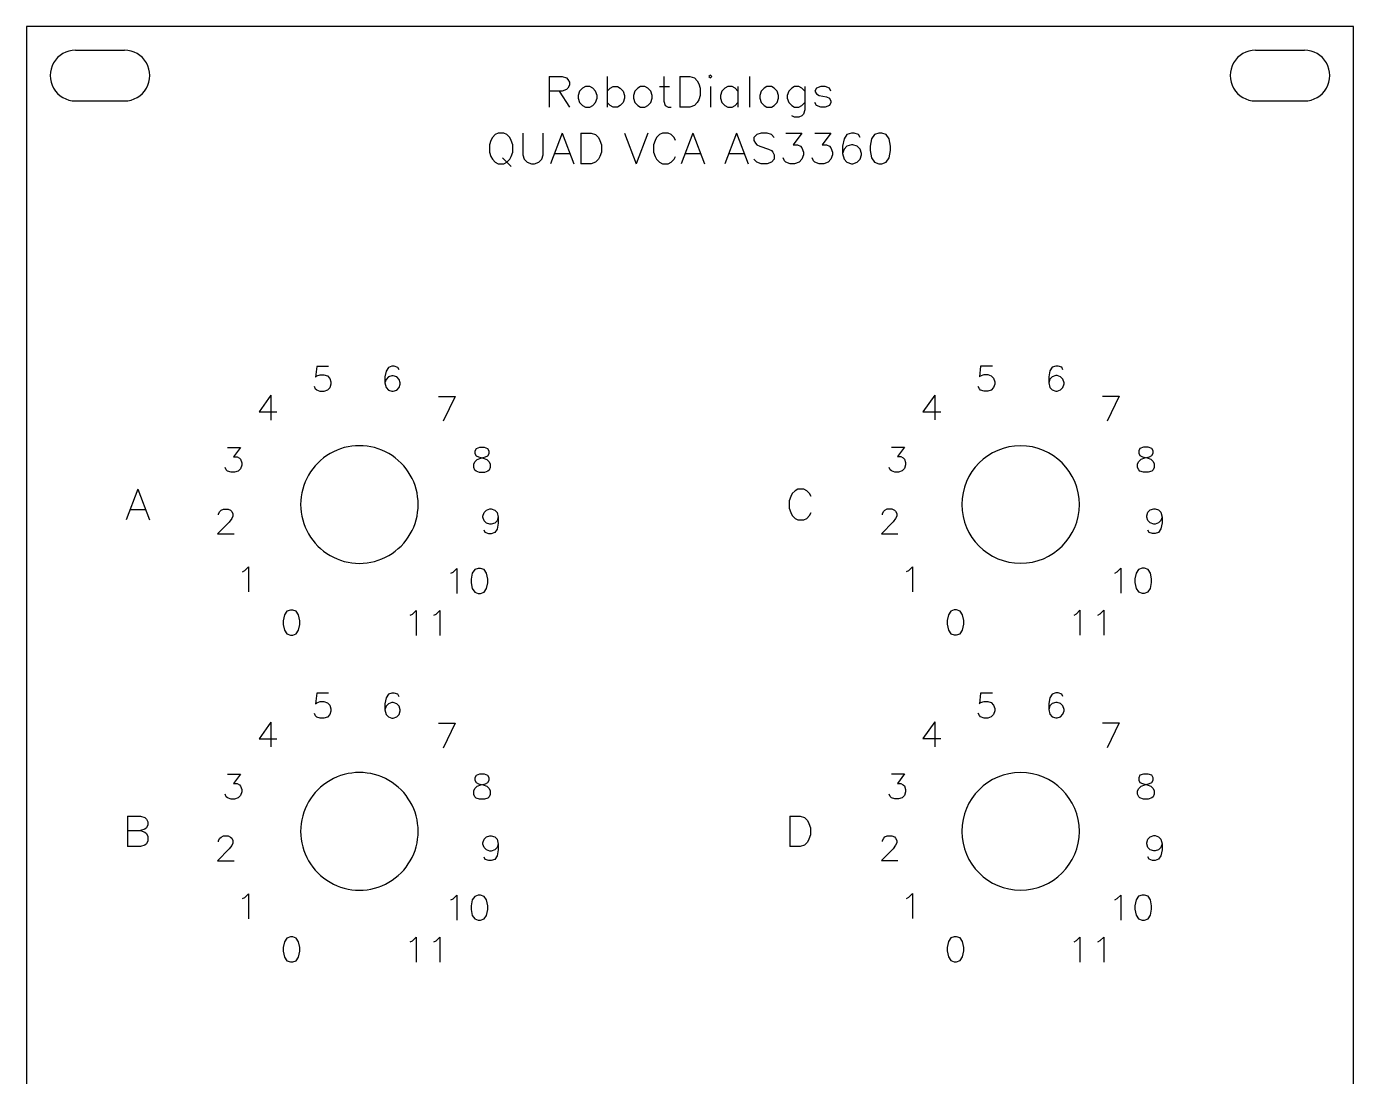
# Model space of a CAD drawing. Extents: x 0 to 81, y 0 to 128.
# Drawn here: x 0.1 to 81.2, y 64.2 to 128.5 of the extents above; entities that cross this region are included whole.
import ezdxf

# ---------------------------------------------------------------- set-up
doc = ezdxf.new("R2010")
doc.units = 0
doc.layers.add('panel', color=7, linetype='CONTINUOUS')
doc.layers.add('text', color=7, linetype='CONTINUOUS')

msp = doc.modelspace()

# ---------------------------------------------------------------- linework, layer by layer
at = {"layer": 'panel', "color": 7}
for p, q in [((0.050416, 128.450048), (0.050416, 0.049849)), ((81.230474, 128.450048), (0.050416, 128.450048)), ((81.230474, 0.049849), (81.230474, 128.450048)), ((3.046573, 127.001257), (6.042995, 127.001257)), ((75.237895, 127.001257), (78.234052, 127.001257)), ((3.046573, 123.903804), (6.042995, 123.903804)), ((75.237895, 123.903804), (78.234052, 123.903804)), ((24.010877, 99.222841), (24.010877, 99.222841)), ((64.461076, 99.222841), (64.461076, 99.222841)), ((24.010877, 79.238363), (24.010877, 79.238363)), ((64.461076, 79.238363), (64.461076, 79.238363))]:
    msp.add_line(p, q, dxfattribs=at)
for points in [[(3.046684, 127.001268), (2.493604, 127.001268), (1.982536, 126.706068), (1.705995, 126.226869)], [(7.383687, 126.226869), (7.107146, 126.706068), (6.596079, 127.001268), (6.042998, 127.001268)], [(75.237811, 127.001268), (74.68473, 127.001268), (74.173662, 126.706068), (73.897121, 126.226869)], [(79.57481, 126.226869), (79.29827, 126.706068), (78.787202, 127.001268), (78.234121, 127.001268)], [(1.705995, 126.226869), (1.429455, 125.747669), (1.429455, 125.157271), (1.705995, 124.678071)], [(7.383687, 124.678071), (7.660227, 125.157271), (7.660227, 125.747669), (7.383687, 126.226869)], [(73.897121, 126.226869), (73.620581, 125.747669), (73.620581, 125.157271), (73.897121, 124.678071)], [(79.57481, 124.678071), (79.851351, 125.157271), (79.851351, 125.747669), (79.57481, 126.226869)], [(1.705995, 124.678071), (1.982536, 124.198871), (2.493604, 123.903672), (3.046684, 123.903672)], [(6.042998, 123.903672), (6.596079, 123.903672), (7.107146, 124.198871), (7.383687, 124.678071)], [(73.897121, 124.678071), (74.173662, 124.198871), (74.68473, 123.903672), (75.237811, 123.903672)], [(78.234121, 123.903672), (78.787202, 123.903672), (79.29827, 124.198871), (79.57481, 124.678071)], [(18.617516, 102.338113), (17.505042, 101.695534), (16.81973, 100.507999), (16.81973, 99.222841)], [(22.21309, 102.338113), (21.100616, 102.980692), (19.729991, 102.980692), (18.617516, 102.338113)], [(24.010877, 99.222841), (24.010877, 100.507999), (23.325564, 101.695534), (22.21309, 102.338113)], [(60.865504, 102.817289), (58.8808, 102.817289), (57.271453, 101.208445), (57.269931, 99.222841)], [(64.461076, 99.222841), (64.459554, 101.208445), (62.850208, 102.817289), (60.865504, 102.817289)], [(16.81973, 99.222841), (16.81973, 97.937683), (17.505042, 96.750148), (18.617516, 96.107569)], [(22.21309, 96.107569), (23.325564, 96.750148), (24.010877, 97.937683), (24.010877, 99.222841)], [(57.269931, 99.222841), (57.271453, 97.237237), (58.8808, 95.628393), (60.865504, 95.628393)], [(60.865504, 95.628393), (62.850208, 95.628393), (64.459554, 97.237237), (64.461076, 99.222841)], [(18.617516, 96.107569), (19.729991, 95.46499), (21.100616, 95.46499), (22.21309, 96.107569)], [(22.21309, 82.353635), (21.100616, 82.996214), (19.729991, 82.996214), (18.617516, 82.353635)], [(60.865504, 82.83281), (58.8808, 82.83281), (57.271453, 81.223967), (57.269931, 79.238363)], [(64.461076, 79.238363), (64.459554, 81.223967), (62.850208, 82.83281), (60.865504, 82.83281)], [(18.617516, 82.353635), (17.505042, 81.711056), (16.81973, 80.523521), (16.81973, 79.238363)], [(24.010877, 79.238363), (24.010877, 80.523521), (23.325564, 81.711056), (22.21309, 82.353635)], [(16.81973, 79.238363), (16.81973, 77.953205), (17.505042, 76.76567), (18.617516, 76.12309)], [(22.21309, 76.12309), (23.325564, 76.76567), (24.010877, 77.953205), (24.010877, 79.238363)], [(57.269931, 79.238363), (57.271453, 77.252758), (58.8808, 75.643915), (60.865504, 75.643915)], [(60.865504, 75.643915), (62.850208, 75.643915), (64.459554, 77.252758), (64.461076, 79.238363)], [(18.617516, 76.12309), (19.729991, 75.480511), (21.100616, 75.480511), (22.21309, 76.12309)]]:
    msp.add_open_spline(points, degree=3, dxfattribs=at)
at = {"layer": 'text', "color": 7}
for p, q in [((32.018091, 125.397916), (32.018091, 123.5296)), ((32.018091, 125.397916), (32.819604, 125.397916)), ((32.819604, 125.397916), (33.084894, 125.307605)), ((33.084894, 125.307605), (33.175205, 125.217294)), ((33.175205, 125.217294), (33.265516, 125.042315)), ((33.265516, 125.042315), (33.265516, 124.861693)), ((35.574101, 125.397916), (35.574101, 123.5296)), ((39.039802, 125.397916), (39.039802, 123.885201)), ((40.016291, 125.397916), (40.016291, 123.5296)), ((40.016291, 125.397916), (40.640003, 125.397916)), ((40.640003, 125.397916), (40.908115, 125.307605)), ((40.908115, 125.307605), (41.083094, 125.129804)), ((41.083094, 125.129804), (41.173405, 124.952004)), ((41.884611, 125.485405), (41.797121, 125.397916)), ((41.797121, 125.397916), (41.884611, 125.307605)), ((41.974922, 125.397916), (41.884611, 125.485405)), ((41.884611, 125.307605), (41.974922, 125.397916)), ((44.283491, 125.397916), (44.283491, 123.5296)), ((32.819604, 124.506092), (32.018091, 124.506092)), ((32.641803, 124.506092), (33.265516, 123.5296)), ((33.084894, 124.596403), (32.819604, 124.506092)), ((33.175205, 124.686714), (33.084894, 124.596403)), ((33.265516, 124.861693), (33.175205, 124.686714)), ((33.886411, 124.506092), (33.798921, 124.240802)), ((33.798921, 124.240802), (33.798921, 124.063001)), ((34.067033, 124.686714), (33.886411, 124.506092)), ((34.242012, 124.774203), (34.067033, 124.686714)), ((34.510123, 124.774203), (34.242012, 124.774203)), ((34.687924, 124.686714), (34.510123, 124.774203)), ((34.865724, 124.506092), (34.687924, 124.686714)), ((34.953214, 124.240802), (34.865724, 124.506092)), ((34.953214, 124.063001), (34.953214, 124.240802)), ((35.574101, 124.506092), (35.754723, 124.686714)), ((35.754723, 124.686714), (35.929702, 124.774203)), ((35.929702, 124.774203), (36.197813, 124.774203)), ((36.197813, 124.774203), (36.375614, 124.686714)), ((36.375614, 124.686714), (36.553414, 124.506092)), ((36.553414, 124.506092), (36.640904, 124.240802)), ((36.640904, 124.240802), (36.640904, 124.063001)), ((37.261791, 124.506092), (37.174301, 124.240802)), ((37.174301, 124.240802), (37.174301, 124.063001)), ((37.442413, 124.686714), (37.261791, 124.506092)), ((37.617392, 124.774203), (37.442413, 124.686714)), ((37.885503, 124.774203), (37.617392, 124.774203)), ((38.063304, 124.686714), (37.885503, 124.774203)), ((38.241104, 124.506092), (38.063304, 124.686714)), ((38.328594, 124.240802), (38.241104, 124.506092)), ((38.328594, 124.063001), (38.328594, 124.240802)), ((38.774512, 124.774203), (39.395403, 124.774203)), ((41.173405, 124.952004), (41.263716, 124.686714)), ((41.263716, 124.240802), (41.173405, 123.975512)), ((41.263716, 124.686714), (41.263716, 124.240802)), ((41.884611, 124.774203), (41.884611, 123.5296)), ((42.595791, 124.506092), (42.508301, 124.240802)), ((42.508301, 124.240802), (42.508301, 124.063001)), ((42.776413, 124.686714), (42.595791, 124.506092)), ((42.951392, 124.774203), (42.776413, 124.686714)), ((43.219503, 124.774203), (42.951392, 124.774203)), ((43.397304, 124.686714), (43.219503, 124.774203)), ((43.575104, 124.506092), (43.397304, 124.686714)), ((43.575104, 124.774203), (43.575104, 123.5296)), ((44.994691, 124.506092), (44.907201, 124.240802)), ((44.907201, 124.240802), (44.907201, 124.063001)), ((45.175313, 124.686714), (44.994691, 124.506092)), ((45.350292, 124.774203), (45.175313, 124.686714)), ((45.618403, 124.774203), (45.350292, 124.774203)), ((45.796204, 124.686714), (45.618403, 124.774203)), ((45.974004, 124.506092), (45.796204, 124.686714)), ((46.061494, 124.240802), (45.974004, 124.506092)), ((46.061494, 124.063001), (46.061494, 124.240802)), ((46.682391, 124.506092), (46.594901, 124.240802)), ((46.594901, 124.240802), (46.594901, 124.063001)), ((46.863013, 124.686714), (46.682391, 124.506092)), ((47.037992, 124.774203), (46.863013, 124.686714)), ((47.306103, 124.774203), (47.037992, 124.774203)), ((47.483904, 124.686714), (47.306103, 124.774203)), ((47.661704, 124.506092), (47.483904, 124.686714)), ((47.661704, 124.774203), (47.661704, 123.3518)), ((48.370091, 124.686714), (48.282601, 124.506092)), ((48.282601, 124.506092), (48.370091, 124.331113)), ((48.638202, 124.774203), (48.370091, 124.686714)), ((48.370091, 124.331113), (48.550713, 124.240802)), ((48.550713, 124.240802), (48.993803, 124.150491)), ((48.906314, 124.774203), (48.638202, 124.774203)), ((49.171604, 124.686714), (48.906314, 124.774203)), ((49.261915, 124.506092), (49.171604, 124.686714)), ((33.798921, 124.063001), (33.886411, 123.796301)), ((33.886411, 123.796301), (34.067033, 123.6185)), ((34.067033, 123.6185), (34.242012, 123.5296)), ((34.242012, 123.5296), (34.510123, 123.5296)), ((34.510123, 123.5296), (34.687924, 123.6185)), ((34.687924, 123.6185), (34.865724, 123.796301)), ((34.865724, 123.796301), (34.953214, 124.063001)), ((35.754723, 123.6185), (35.574101, 123.796301)), ((35.929702, 123.5296), (35.754723, 123.6185)), ((36.197813, 123.5296), (35.929702, 123.5296)), ((36.375614, 123.6185), (36.197813, 123.5296)), ((36.553414, 123.796301), (36.375614, 123.6185)), ((36.640904, 124.063001), (36.553414, 123.796301)), ((37.174301, 124.063001), (37.261791, 123.796301)), ((37.261791, 123.796301), (37.442413, 123.6185)), ((37.442413, 123.6185), (37.617392, 123.5296)), ((37.617392, 123.5296), (37.885503, 123.5296)), ((37.885503, 123.5296), (38.063304, 123.6185)), ((38.063304, 123.6185), (38.241104, 123.796301)), ((38.241104, 123.796301), (38.328594, 124.063001)), ((39.039802, 123.885201), (39.130113, 123.6185)), ((39.130113, 123.6185), (39.305092, 123.5296)), ((39.305092, 123.5296), (39.485714, 123.5296)), ((40.640003, 123.5296), (40.016291, 123.5296)), ((40.908115, 123.6185), (40.640003, 123.5296)), ((41.083094, 123.796301), (40.908115, 123.6185)), ((41.173405, 123.975512), (41.083094, 123.796301)), ((42.508301, 124.063001), (42.595791, 123.796301)), ((42.595791, 123.796301), (42.776413, 123.6185)), ((42.776413, 123.6185), (42.951392, 123.5296)), ((42.951392, 123.5296), (43.219503, 123.5296)), ((43.219503, 123.5296), (43.397304, 123.6185)), ((43.397304, 123.6185), (43.575104, 123.796301)), ((44.907201, 124.063001), (44.994691, 123.796301)), ((44.994691, 123.796301), (45.175313, 123.6185)), ((45.175313, 123.6185), (45.350292, 123.5296)), ((45.350292, 123.5296), (45.618403, 123.5296)), ((45.618403, 123.5296), (45.796204, 123.6185)), ((45.796204, 123.6185), (45.974004, 123.796301)), ((45.974004, 123.796301), (46.061494, 124.063001)), ((46.594901, 124.063001), (46.682391, 123.796301)), ((46.682391, 123.796301), (46.863013, 123.6185)), ((46.863013, 123.6185), (47.037992, 123.5296)), ((47.037992, 123.5296), (47.306103, 123.5296)), ((47.306103, 123.5296), (47.483904, 123.6185)), ((47.483904, 123.6185), (47.661704, 123.796301)), ((48.370091, 123.6185), (48.282601, 123.796301)), ((48.638202, 123.5296), (48.370091, 123.6185)), ((48.906314, 123.5296), (48.638202, 123.5296)), ((49.171604, 123.6185), (48.906314, 123.5296)), ((48.993803, 124.150491), (49.171604, 124.063001)), ((49.171604, 124.063001), (49.261915, 123.885201)), ((49.261915, 123.796301), (49.171604, 123.6185)), ((49.261915, 123.885201), (49.261915, 123.796301)), ((47.037992, 122.908709), (46.863013, 122.996199)), ((47.306103, 122.908709), (47.037992, 122.908709)), ((47.483904, 122.996199), (47.306103, 122.908709)), ((47.574215, 123.083688), (47.483904, 122.996199)), ((47.661704, 123.3518), (47.574215, 123.083688)), ((28.725902, 121.842905), (28.548102, 121.665104)), ((28.903703, 121.933216), (28.725902, 121.842905)), ((29.259304, 121.933216), (28.903703, 121.933216)), ((29.437104, 121.842905), (29.259304, 121.933216)), ((29.614905, 121.665104), (29.437104, 121.842905)), ((30.413601, 121.933216), (30.413601, 120.598301)), ((31.661026, 120.598301), (31.661026, 121.933216)), ((32.815313, 121.933216), (32.104111, 120.0649)), ((32.815313, 121.933216), (33.526515, 120.0649)), ((33.969611, 121.933216), (33.969611, 120.0649)), ((33.969611, 121.933216), (34.593323, 121.933216)), ((34.593323, 121.933216), (34.861435, 121.842905)), ((34.861435, 121.842905), (35.036414, 121.665104)), ((36.639431, 121.933216), (37.350633, 120.0649)), ((38.061835, 121.933216), (37.350633, 120.0649)), ((38.773002, 121.842905), (38.595202, 121.665104)), ((38.950803, 121.933216), (38.773002, 121.842905)), ((39.306404, 121.933216), (38.950803, 121.933216)), ((39.484204, 121.842905), (39.306404, 121.933216)), ((39.662005, 121.665104), (39.484204, 121.842905)), ((40.819203, 121.933216), (40.108001, 120.0649)), ((40.819203, 121.933216), (41.530405, 120.0649)), ((43.486203, 121.933216), (42.775001, 120.0649)), ((43.486203, 121.933216), (44.197405, 120.0649)), ((44.730802, 121.842905), (44.553001, 121.665104)), ((44.996092, 121.933216), (44.730802, 121.842905)), ((45.351693, 121.933216), (44.996092, 121.933216)), ((45.619804, 121.842905), (45.351693, 121.933216)), ((45.797605, 121.665104), (45.619804, 121.842905)), ((46.508802, 121.933216), (47.485294, 121.933216)), ((47.485294, 121.933216), (46.954714, 121.222014)), ((48.286802, 121.933216), (49.263294, 121.933216)), ((49.263294, 121.933216), (48.732714, 121.222014)), ((50.242602, 121.842905), (50.064802, 121.577615)), ((50.510714, 121.933216), (50.242602, 121.842905)), ((50.685693, 121.933216), (50.510714, 121.933216)), ((50.953804, 121.842905), (50.685693, 121.933216)), ((51.041294, 121.665104), (50.953804, 121.842905)), ((51.933113, 121.842905), (51.752491, 121.577615)), ((52.198403, 121.933216), (51.933113, 121.842905)), ((52.376203, 121.933216), (52.198403, 121.933216)), ((52.644315, 121.842905), (52.376203, 121.933216)), ((52.819294, 121.577615), (52.644315, 121.842905)), ((28.457791, 121.487304), (28.370301, 121.222014)), ((28.370301, 121.222014), (28.370301, 120.776102)), ((28.548102, 121.665104), (28.457791, 121.487304)), ((29.705216, 121.487304), (29.614905, 121.665104)), ((29.792705, 121.222014), (29.705216, 121.487304)), ((29.792705, 120.776102), (29.792705, 121.222014)), ((35.036414, 121.665104), (35.126725, 121.487304)), ((35.126725, 121.487304), (35.217036, 121.222014)), ((35.217036, 121.222014), (35.217036, 120.776102)), ((38.504891, 121.487304), (38.417401, 121.222014)), ((38.417401, 121.222014), (38.417401, 120.776102)), ((38.595202, 121.665104), (38.504891, 121.487304)), ((39.752316, 121.487304), (39.662005, 121.665104)), ((44.553001, 121.665104), (44.553001, 121.487304)), ((44.553001, 121.487304), (44.640491, 121.309503)), ((44.640491, 121.309503), (44.730802, 121.222014)), ((44.730802, 121.222014), (44.908602, 121.131703)), ((44.908602, 121.131703), (45.442004, 120.953902)), ((46.954714, 121.222014), (47.220004, 121.222014)), ((47.220004, 121.222014), (47.397804, 121.131703)), ((47.397804, 121.131703), (47.485294, 121.041392)), ((47.485294, 121.041392), (47.575605, 120.776102)), ((48.732714, 121.222014), (48.998004, 121.222014)), ((48.998004, 121.222014), (49.175804, 121.131703)), ((49.175804, 121.131703), (49.263294, 121.041392)), ((49.263294, 121.041392), (49.353605, 120.776102)), ((50.064802, 121.577615), (49.974491, 121.131703)), ((49.974491, 121.131703), (49.974491, 120.685791)), ((50.242602, 121.131703), (50.064802, 120.953902)), ((50.510714, 121.222014), (50.242602, 121.131703)), ((50.598203, 121.222014), (50.510714, 121.222014)), ((50.866315, 121.131703), (50.598203, 121.222014)), ((51.041294, 120.953902), (50.866315, 121.131703)), ((51.752491, 121.577615), (51.665001, 121.131703)), ((51.665001, 121.131703), (51.665001, 120.866413)), ((52.909605, 121.131703), (52.819294, 121.577615)), ((52.909605, 120.866413), (52.909605, 121.131703)), ((28.370301, 120.776102), (28.457791, 120.510812)), ((28.457791, 120.510812), (28.548102, 120.331601)), ((28.548102, 120.331601), (28.725902, 120.1538)), ((28.725902, 120.1538), (28.903703, 120.0649)), ((29.168993, 120.420501), (29.705216, 119.8871)), ((29.259304, 120.0649), (29.437104, 120.1538)), ((29.437104, 120.1538), (29.614905, 120.331601)), ((29.614905, 120.331601), (29.705216, 120.510812)), ((29.705216, 120.510812), (29.792705, 120.776102)), ((30.413601, 120.598301), (30.503912, 120.331601)), ((30.503912, 120.331601), (30.681712, 120.1538)), ((30.681712, 120.1538), (30.949824, 120.0649)), ((31.124803, 120.0649), (31.392914, 120.1538)), ((31.392914, 120.1538), (31.570715, 120.331601)), ((31.570715, 120.331601), (31.661026, 120.598301)), ((32.369401, 120.685791), (33.261225, 120.685791)), ((34.861435, 120.1538), (34.593323, 120.0649)), ((35.036414, 120.331601), (34.861435, 120.1538)), ((35.126725, 120.510812), (35.036414, 120.331601)), ((35.217036, 120.776102), (35.126725, 120.510812)), ((38.417401, 120.776102), (38.504891, 120.510812)), ((38.504891, 120.510812), (38.595202, 120.331601)), ((38.595202, 120.331601), (38.773002, 120.1538)), ((38.773002, 120.1538), (38.950803, 120.0649)), ((39.306404, 120.0649), (39.484204, 120.1538)), ((39.484204, 120.1538), (39.662005, 120.331601)), ((39.662005, 120.331601), (39.752316, 120.510812)), ((40.373291, 120.685791), (41.265115, 120.685791)), ((43.040291, 120.685791), (43.932115, 120.685791)), ((44.730802, 120.1538), (44.553001, 120.331601)), ((44.996092, 120.0649), (44.730802, 120.1538)), ((45.619804, 120.1538), (45.351693, 120.0649)), ((45.442004, 120.953902), (45.619804, 120.866413)), ((45.619804, 120.866413), (45.707294, 120.776102)), ((45.797605, 120.331601), (45.619804, 120.1538)), ((45.707294, 120.776102), (45.797605, 120.598301)), ((45.797605, 120.598301), (45.797605, 120.331601)), ((46.418491, 120.2427), (46.331001, 120.420501)), ((46.508802, 120.1538), (46.418491, 120.2427)), ((46.774092, 120.0649), (46.508802, 120.1538)), ((47.310315, 120.1538), (47.042203, 120.0649)), ((47.485294, 120.331601), (47.310315, 120.1538)), ((47.575605, 120.598301), (47.485294, 120.331601)), ((47.575605, 120.776102), (47.575605, 120.598301)), ((48.196491, 120.2427), (48.109001, 120.420501)), ((48.286802, 120.1538), (48.196491, 120.2427)), ((48.552092, 120.0649), (48.286802, 120.1538)), ((49.088315, 120.1538), (48.820203, 120.0649)), ((49.263294, 120.331601), (49.088315, 120.1538)), ((49.353605, 120.598301), (49.263294, 120.331601)), ((49.353605, 120.776102), (49.353605, 120.598301)), ((50.064802, 120.953902), (49.974491, 120.685791)), ((49.974491, 120.685791), (50.064802, 120.331601)), ((50.064802, 120.331601), (50.242602, 120.1538)), ((50.242602, 120.1538), (50.510714, 120.0649)), ((50.598203, 120.0649), (50.866315, 120.1538)), ((50.866315, 120.1538), (51.041294, 120.331601)), ((51.131605, 120.685791), (51.041294, 120.953902)), ((51.041294, 120.331601), (51.131605, 120.598301)), ((51.131605, 120.598301), (51.131605, 120.685791)), ((51.665001, 120.866413), (51.752491, 120.420501)), ((51.752491, 120.420501), (51.933113, 120.1538)), ((51.933113, 120.1538), (52.198403, 120.0649)), ((52.376203, 120.0649), (52.644315, 120.1538)), ((52.644315, 120.1538), (52.819294, 120.420501)), ((52.819294, 120.420501), (52.909605, 120.866413)), ((28.903703, 120.0649), (29.259304, 120.0649)), ((30.949824, 120.0649), (31.124803, 120.0649)), ((34.593323, 120.0649), (33.969611, 120.0649)), ((38.950803, 120.0649), (39.306404, 120.0649)), ((45.351693, 120.0649), (44.996092, 120.0649)), ((47.042203, 120.0649), (46.774092, 120.0649)), ((48.820203, 120.0649), (48.552092, 120.0649)), ((50.510714, 120.0649), (50.598203, 120.0649)), ((52.198403, 120.0649), (52.376203, 120.0649)), ((17.804593, 107.664244), (17.730917, 107.010373)), ((18.529837, 107.664244), (17.804593, 107.664244)), ((22.042571, 107.385078), (21.968896, 107.021305)), ((22.18762, 107.6015), (22.042571, 107.385078)), ((22.406345, 107.675176), (22.18762, 107.6015)), ((22.549091, 107.675176), (22.406345, 107.675176)), ((22.767816, 107.6015), (22.549091, 107.675176)), ((22.839189, 107.456451), (22.767816, 107.6015)), ((58.421185, 107.674944), (58.347511, 107.021073)), ((59.146416, 107.674944), (58.421185, 107.674944)), ((58.421185, 107.094749), (58.637603, 107.166122)), ((58.637603, 107.166122), (58.856324, 107.166122)), ((58.856324, 107.166122), (59.075044, 107.094749)), ((62.659081, 107.395778), (62.585407, 107.032005)), ((62.804127, 107.6122), (62.659081, 107.395778)), ((63.022847, 107.685876), (62.804127, 107.6122)), ((63.165591, 107.685876), (63.022847, 107.685876)), ((63.384311, 107.6122), (63.165591, 107.685876)), ((63.455683, 107.467151), (63.384311, 107.6122)), ((17.730917, 106.285128), (17.659544, 106.430177)), ((17.730917, 107.010373), (17.804593, 107.084049)), ((17.804593, 107.084049), (18.021015, 107.155422)), ((18.021015, 107.155422), (18.239739, 107.155422)), ((18.239739, 107.155422), (18.458464, 107.084049)), ((18.458464, 107.084049), (18.601211, 106.936697)), ((18.601211, 106.357653), (18.458464, 106.212604)), ((18.601211, 106.936697), (18.674886, 106.720275)), ((18.674886, 106.575226), (18.601211, 106.357653)), ((18.674886, 106.720275), (18.674886, 106.575226)), ((21.968896, 107.021305), (21.968896, 106.657531)), ((22.042571, 106.876256), (21.968896, 106.657531)), ((21.968896, 106.657531), (22.042571, 106.368584)), ((22.18762, 107.021305), (22.042571, 106.876256)), ((22.042571, 106.368584), (22.18762, 106.223535)), ((22.406345, 107.09498), (22.18762, 107.021305)), ((22.477718, 107.09498), (22.406345, 107.09498)), ((22.696443, 107.021305), (22.477718, 107.09498)), ((22.839189, 106.876256), (22.696443, 107.021305)), ((22.696443, 106.223535), (22.839189, 106.368584)), ((22.912865, 106.657531), (22.839189, 106.876256)), ((22.839189, 106.368584), (22.912865, 106.586158)), ((22.912865, 106.586158), (22.912865, 106.657531)), ((58.347511, 106.295828), (58.276139, 106.440877)), ((58.347511, 107.021073), (58.421185, 107.094749)), ((59.075044, 107.094749), (59.217788, 106.947397)), ((59.217788, 106.368353), (59.075044, 106.223304)), ((59.217788, 106.947397), (59.291462, 106.730975)), ((59.291462, 106.585926), (59.217788, 106.368353)), ((59.291462, 106.730975), (59.291462, 106.585926)), ((62.585407, 107.032005), (62.585407, 106.668231)), ((62.659081, 106.886956), (62.585407, 106.668231)), ((62.585407, 106.668231), (62.659081, 106.379284)), ((62.804127, 107.032005), (62.659081, 106.886956)), ((62.659081, 106.379284), (62.804127, 106.234235)), ((63.022847, 107.10568), (62.804127, 107.032005)), ((63.094219, 107.10568), (63.022847, 107.10568)), ((63.31294, 107.032005), (63.094219, 107.10568)), ((63.455683, 106.886956), (63.31294, 107.032005)), ((63.31294, 106.234235), (63.455683, 106.379284)), ((63.529357, 106.668231), (63.455683, 106.886956)), ((63.455683, 106.379284), (63.529357, 106.596858)), ((63.529357, 106.596858), (63.529357, 106.668231)), ((15.003477, 105.90653), (14.278233, 104.888885)), ((15.003477, 105.90653), (15.003477, 104.382365)), ((17.804593, 106.212604), (17.730917, 106.285128)), ((18.021015, 106.140079), (17.804593, 106.212604)), ((18.239739, 106.140079), (18.021015, 106.140079)), ((18.458464, 106.212604), (18.239739, 106.140079)), ((22.18762, 106.223535), (22.406345, 106.151011)), ((22.406345, 106.151011), (22.477718, 106.151011)), ((22.477718, 106.151011), (22.696443, 106.223535)), ((25.255502, 105.837188), (26.270844, 105.837188)), ((26.270844, 105.837188), (25.5456, 104.313023)), ((55.620125, 105.91723), (54.894894, 104.899585)), ((55.620125, 105.91723), (55.620125, 104.393065)), ((58.421185, 106.223304), (58.347511, 106.295828)), ((58.637603, 106.150779), (58.421185, 106.223304)), ((58.856324, 106.150779), (58.637603, 106.150779)), ((59.075044, 106.223304), (58.856324, 106.150779)), ((62.804127, 106.234235), (63.022847, 106.161711)), ((63.022847, 106.161711), (63.094219, 106.161711)), ((63.094219, 106.161711), (63.31294, 106.234235)), ((65.871949, 105.847888), (66.887271, 105.847888)), ((66.887271, 105.847888), (66.162041, 104.323723)), ((14.278233, 104.888885), (15.367251, 104.888885)), ((54.894894, 104.899585), (55.983891, 104.899585)), ((12.346754, 102.719623), (13.143372, 102.719623)), ((13.143372, 102.719623), (12.710528, 102.139427)), ((27.554008, 102.637382), (27.480332, 102.492333)), ((27.480332, 102.492333), (27.480332, 102.347284)), ((27.480332, 102.347284), (27.554008, 102.202235)), ((27.77043, 102.711057), (27.554008, 102.637382)), ((28.060528, 102.711057), (27.77043, 102.711057)), ((28.279252, 102.637382), (28.060528, 102.711057)), ((28.350625, 102.492333), (28.279252, 102.637382)), ((28.279252, 102.202235), (28.350625, 102.347284)), ((28.350625, 102.347284), (28.350625, 102.492333)), ((52.963454, 102.730323), (53.760056, 102.730323)), ((53.760056, 102.730323), (53.32722, 102.150127)), ((68.170409, 102.648082), (68.096735, 102.503033)), ((68.096735, 102.503033), (68.096735, 102.357984)), ((68.096735, 102.357984), (68.170409, 102.212935)), ((68.386827, 102.721757), (68.170409, 102.648082)), ((68.676919, 102.721757), (68.386827, 102.721757)), ((68.89564, 102.648082), (68.676919, 102.721757)), ((68.967011, 102.503033), (68.89564, 102.648082)), ((68.89564, 102.212935), (68.967011, 102.357984)), ((68.967011, 102.357984), (68.967011, 102.503033)), ((12.273079, 101.340507), (12.201705, 101.485556)), ((12.710528, 102.139427), (12.92695, 102.139427)), ((12.92695, 102.139427), (13.071999, 102.065752)), ((13.071999, 102.065752), (13.143372, 101.992076)), ((13.143372, 101.992076), (13.217048, 101.775654)), ((13.217048, 101.630605), (13.143372, 101.413032)), ((13.217048, 101.775654), (13.217048, 101.630605)), ((27.408959, 101.693412), (27.480332, 101.840764)), ((27.408959, 101.47699), (27.408959, 101.693412)), ((27.480332, 101.331941), (27.408959, 101.47699)), ((27.480332, 101.840764), (27.627683, 101.98351)), ((27.554008, 102.202235), (27.699056, 102.130862)), ((27.627683, 101.98351), (27.844105, 102.057186)), ((27.699056, 102.130862), (27.989154, 102.057186)), ((27.844105, 102.057186), (28.134203, 102.130862)), ((27.989154, 102.057186), (28.207879, 101.98351)), ((28.134203, 102.130862), (28.279252, 102.202235)), ((28.207879, 101.98351), (28.350625, 101.840764)), ((28.350625, 101.840764), (28.424301, 101.693412)), ((28.424301, 101.47699), (28.350625, 101.331941)), ((28.424301, 101.693412), (28.424301, 101.47699)), ((52.88978, 101.351207), (52.818408, 101.496256)), ((53.32722, 102.150127), (53.543638, 102.150127)), ((53.543638, 102.150127), (53.688685, 102.076452)), ((53.688685, 102.076452), (53.760056, 102.002776)), ((53.760056, 102.002776), (53.833731, 101.786354)), ((53.833731, 101.641305), (53.760056, 101.423732)), ((53.833731, 101.786354), (53.833731, 101.641305)), ((68.025363, 101.704112), (68.096735, 101.851464)), ((68.025363, 101.48769), (68.025363, 101.704112)), ((68.096735, 101.342641), (68.025363, 101.48769)), ((68.096735, 101.851464), (68.244083, 101.99421)), ((68.170409, 102.212935), (68.315455, 102.141562)), ((68.244083, 101.99421), (68.460501, 102.067886)), ((68.315455, 102.141562), (68.605547, 102.067886)), ((68.460501, 102.067886), (68.750593, 102.141562)), ((68.605547, 102.067886), (68.824268, 101.99421)), ((68.750593, 102.141562), (68.89564, 102.212935)), ((68.824268, 101.99421), (68.967011, 101.851464)), ((68.967011, 101.851464), (69.040686, 101.704112)), ((69.040686, 101.48769), (68.967011, 101.342641)), ((69.040686, 101.704112), (69.040686, 101.48769)), ((12.346754, 101.267983), (12.273079, 101.340507)), ((12.563177, 101.195458), (12.346754, 101.267983)), ((12.781901, 101.195458), (12.563177, 101.195458)), ((13.000626, 101.267983), (12.781901, 101.195458)), ((13.143372, 101.413032), (13.000626, 101.267983)), ((27.554008, 101.259417), (27.480332, 101.331941)), ((27.77043, 101.186892), (27.554008, 101.259417)), ((28.060528, 101.186892), (27.77043, 101.186892)), ((28.279252, 101.259417), (28.060528, 101.186892)), ((28.350625, 101.331941), (28.279252, 101.259417)), ((52.963454, 101.278683), (52.88978, 101.351207)), ((53.179872, 101.206158), (52.963454, 101.278683)), ((53.398592, 101.206158), (53.179872, 101.206158)), ((53.617313, 101.278683), (53.398592, 101.206158)), ((53.760056, 101.423732), (53.617313, 101.278683)), ((68.170409, 101.270117), (68.096735, 101.342641)), ((68.386827, 101.197592), (68.170409, 101.270117)), ((68.676919, 101.197592), (68.386827, 101.197592)), ((68.89564, 101.270117), (68.676919, 101.197592)), ((68.967011, 101.342641), (68.89564, 101.270117)), ((6.853103, 100.157016), (6.141901, 98.2887)), ((6.853103, 100.157016), (7.564305, 98.2887)), ((46.892002, 99.888904), (46.801691, 99.711104)), ((47.069802, 100.066705), (46.892002, 99.888904)), ((47.247603, 100.157016), (47.069802, 100.066705)), ((47.603204, 100.157016), (47.247603, 100.157016)), ((47.781004, 100.066705), (47.603204, 100.157016)), ((47.958805, 99.888904), (47.781004, 100.066705)), ((48.049116, 99.711104), (47.958805, 99.888904)), ((46.801691, 99.711104), (46.714201, 99.445814)), ((46.714201, 99.445814), (46.714201, 98.999902)), ((6.407191, 98.909591), (7.299015, 98.909591)), ((11.80163, 98.656632), (11.875306, 98.799378)), ((11.80163, 98.582956), (11.80163, 98.656632)), ((11.875306, 98.799378), (11.948981, 98.873054)), ((11.948981, 98.873054), (12.091728, 98.94673)), ((12.091728, 98.94673), (12.381826, 98.94673)), ((12.381826, 98.94673), (12.529177, 98.873054)), ((12.60055, 98.366534), (12.455502, 98.147809)), ((12.529177, 98.873054), (12.60055, 98.799378)), ((12.60055, 98.799378), (12.671924, 98.656632)), ((12.671924, 98.509281), (12.60055, 98.366534)), ((12.671924, 98.656632), (12.671924, 98.509281)), ((27.967942, 98.519152), (28.039315, 98.737876)), ((27.967942, 98.447778), (27.967942, 98.519152)), ((28.039315, 98.229054), (27.967942, 98.447778)), ((28.039315, 98.737876), (28.186667, 98.882925)), ((28.186667, 98.086307), (28.039315, 98.229054)), ((28.186667, 98.882925), (28.403089, 98.956601)), ((28.403089, 98.956601), (28.476764, 98.956601)), ((28.476764, 98.956601), (28.693187, 98.882925)), ((28.693187, 98.882925), (28.838236, 98.737876)), ((28.838236, 98.229054), (28.693187, 98.086307)), ((28.838236, 98.737876), (28.909609, 98.447778)), ((28.909609, 98.447778), (28.838236, 98.229054)), ((28.909609, 98.447778), (28.909609, 98.086307)), ((46.714201, 98.999902), (46.801691, 98.734612)), ((46.801691, 98.734612), (46.892002, 98.555401)), ((46.892002, 98.555401), (47.069802, 98.3776)), ((47.069802, 98.3776), (47.247603, 98.2887)), ((47.247603, 98.2887), (47.603204, 98.2887)), ((47.603204, 98.2887), (47.781004, 98.3776)), ((47.781004, 98.3776), (47.958805, 98.555401)), ((47.958805, 98.555401), (48.049116, 98.734612)), ((52.418341, 98.667332), (52.492015, 98.810078)), ((52.418341, 98.593656), (52.418341, 98.667332)), ((52.492015, 98.810078), (52.565689, 98.883754)), ((52.565689, 98.883754), (52.708433, 98.95743)), ((52.708433, 98.95743), (52.998525, 98.95743)), ((52.998525, 98.95743), (53.145873, 98.883754)), ((53.217245, 98.377234), (53.072199, 98.158509)), ((53.145873, 98.883754), (53.217245, 98.810078)), ((53.217245, 98.810078), (53.288617, 98.667332)), ((53.288617, 98.519981), (53.217245, 98.377234)), ((53.288617, 98.667332), (53.288617, 98.519981)), ((68.584335, 98.529852), (68.655707, 98.748576)), ((68.584335, 98.458478), (68.584335, 98.529852)), ((68.655707, 98.239754), (68.584335, 98.458478)), ((68.655707, 98.748576), (68.803056, 98.893625)), ((68.803056, 98.097007), (68.655707, 98.239754)), ((68.803056, 98.893625), (69.019474, 98.967301)), ((69.019474, 98.967301), (69.093148, 98.967301)), ((69.093148, 98.967301), (69.309566, 98.893625)), ((69.309566, 98.893625), (69.454612, 98.748576)), ((69.454612, 98.239754), (69.309566, 98.097007)), ((69.454612, 98.748576), (69.525984, 98.458478)), ((69.525984, 98.458478), (69.454612, 98.239754)), ((69.525984, 98.458478), (69.525984, 98.097007)), ((12.455502, 98.147809), (11.730257, 97.422565)), ((11.730257, 97.422565), (12.745599, 97.422565)), ((28.112991, 97.50496), (28.039315, 97.650009)), ((28.329413, 97.432436), (28.112991, 97.50496)), ((28.403089, 98.012632), (28.186667, 98.086307)), ((28.476764, 97.432436), (28.329413, 97.432436)), ((28.476764, 98.012632), (28.403089, 98.012632)), ((28.693187, 98.086307), (28.476764, 98.012632)), ((28.693187, 97.50496), (28.476764, 97.432436)), ((28.838236, 97.722534), (28.693187, 97.50496)), ((28.909609, 98.086307), (28.838236, 97.722534)), ((53.072199, 98.158509), (52.346969, 97.433265)), ((52.346969, 97.433265), (53.362291, 97.433265)), ((68.729382, 97.51566), (68.655707, 97.660709)), ((68.9458, 97.443136), (68.729382, 97.51566)), ((69.019474, 98.023332), (68.803056, 98.097007)), ((69.093148, 97.443136), (68.9458, 97.443136)), ((69.093148, 98.023332), (69.019474, 98.023332)), ((69.309566, 98.097007), (69.093148, 98.023332)), ((69.309566, 97.51566), (69.093148, 97.443136)), ((69.454612, 97.733234), (69.309566, 97.51566)), ((69.525984, 98.097007), (69.454612, 97.733234)), ((13.269184, 95.113711), (13.411931, 95.185085)), ((13.411931, 95.185085), (13.630655, 95.403809)), ((13.630655, 95.403809), (13.630655, 93.879644)), ((26.016976, 95.024382), (26.159722, 95.095755)), ((26.159722, 95.095755), (26.378447, 95.31448)), ((26.378447, 95.31448), (26.378447, 93.790315)), ((27.32011, 95.024382), (27.248736, 94.660608)), ((27.467461, 95.240804), (27.32011, 95.024382)), ((27.683883, 95.31448), (27.467461, 95.240804)), ((27.828932, 95.31448), (27.683883, 95.31448)), ((28.047657, 95.240804), (27.828932, 95.31448)), ((28.190403, 95.024382), (28.047657, 95.240804)), ((28.264079, 94.660608), (28.190403, 95.024382)), ((53.885866, 95.124411), (54.02861, 95.195785)), ((54.02861, 95.195785), (54.24733, 95.414509)), ((54.24733, 95.414509), (54.24733, 93.890344)), ((66.633407, 95.035082), (66.776151, 95.106455)), ((66.776151, 95.106455), (66.994871, 95.32518)), ((66.994871, 95.32518), (66.994871, 93.801015)), ((67.936516, 95.035082), (67.865144, 94.671308)), ((68.083864, 95.251504), (67.936516, 95.035082)), ((68.300282, 95.32518), (68.083864, 95.251504)), ((68.445328, 95.32518), (68.300282, 95.32518)), ((68.664048, 95.251504), (68.445328, 95.32518)), ((68.806792, 95.035082), (68.664048, 95.251504)), ((68.880466, 94.671308), (68.806792, 95.035082)), ((27.248736, 94.660608), (27.248736, 94.444186)), ((27.248736, 94.444186), (27.32011, 94.080413)), ((28.190403, 94.080413), (28.264079, 94.444186)), ((28.264079, 94.444186), (28.264079, 94.660608)), ((67.865144, 94.671308), (67.865144, 94.454886)), ((67.865144, 94.454886), (67.936516, 94.091113)), ((68.806792, 94.091113), (68.880466, 94.454886)), ((68.880466, 94.454886), (68.880466, 94.671308)), ((27.32011, 94.080413), (27.467461, 93.862839)), ((27.467461, 93.862839), (27.683883, 93.790315)), ((27.683883, 93.790315), (27.828932, 93.790315)), ((27.828932, 93.790315), (28.047657, 93.862839)), ((28.047657, 93.862839), (28.190403, 94.080413)), ((67.936516, 94.091113), (68.083864, 93.873539)), ((68.083864, 93.873539), (68.300282, 93.801015)), ((68.300282, 93.801015), (68.445328, 93.801015)), ((68.445328, 93.801015), (68.664048, 93.873539)), ((68.664048, 93.873539), (68.806792, 94.091113)), ((15.975832, 92.691768), (15.828481, 92.475346)), ((16.192254, 92.765443), (15.975832, 92.691768)), ((16.337303, 92.765443), (16.192254, 92.765443)), ((16.556028, 92.691768), (16.337303, 92.765443)), ((16.698774, 92.475346), (16.556028, 92.691768)), ((23.664528, 92.52714), (23.883253, 92.745864)), ((23.883253, 92.745864), (23.883253, 91.221699)), ((25.115014, 92.52714), (25.333738, 92.745864)), ((25.333738, 92.745864), (25.333738, 91.221699)), ((56.592461, 92.702468), (56.445112, 92.486046)), ((56.808879, 92.776143), (56.592461, 92.702468)), ((56.953925, 92.776143), (56.808879, 92.776143)), ((57.172645, 92.702468), (56.953925, 92.776143)), ((57.315389, 92.486046), (57.172645, 92.702468)), ((64.281006, 92.53784), (64.499727, 92.756564)), ((64.499727, 92.756564), (64.499727, 91.232399)), ((65.731463, 92.53784), (65.950183, 92.756564)), ((65.950183, 92.756564), (65.950183, 91.232399)), ((15.828481, 92.475346), (15.757108, 92.111572)), ((15.757108, 92.111572), (15.757108, 91.89515)), ((15.757108, 91.89515), (15.828481, 91.531376)), ((16.77245, 92.111572), (16.698774, 92.475346)), ((16.698774, 91.531376), (16.77245, 91.89515)), ((16.77245, 91.89515), (16.77245, 92.111572)), ((23.521782, 92.455767), (23.664528, 92.52714)), ((24.972267, 92.455767), (25.115014, 92.52714)), ((56.445112, 92.486046), (56.37374, 92.122272)), ((56.37374, 92.122272), (56.37374, 91.90585)), ((56.37374, 91.90585), (56.445112, 91.542076)), ((57.389063, 92.122272), (57.315389, 92.486046)), ((57.315389, 91.542076), (57.389063, 91.90585)), ((57.389063, 91.90585), (57.389063, 92.122272)), ((64.138263, 92.466467), (64.281006, 92.53784)), ((65.588719, 92.466467), (65.731463, 92.53784)), ((15.828481, 91.531376), (15.975832, 91.313803)), ((15.975832, 91.313803), (16.192254, 91.241279)), ((16.192254, 91.241279), (16.337303, 91.241279)), ((16.337303, 91.241279), (16.556028, 91.313803)), ((16.556028, 91.313803), (16.698774, 91.531376)), ((56.445112, 91.542076), (56.592461, 91.324503)), ((56.592461, 91.324503), (56.808879, 91.251979)), ((56.808879, 91.251979), (56.953925, 91.251979)), ((56.953925, 91.251979), (57.172645, 91.324503)), ((57.172645, 91.324503), (57.315389, 91.542076)), ((17.804593, 87.679814), (17.730917, 87.025943)), ((18.529837, 87.679814), (17.804593, 87.679814)), ((22.406345, 87.690746), (22.18762, 87.61707)), ((22.549091, 87.690746), (22.406345, 87.690746)), ((22.767816, 87.61707), (22.549091, 87.690746)), ((58.421185, 87.690524), (58.347511, 87.036653)), ((59.146416, 87.690524), (58.421185, 87.690524)), ((63.022847, 87.701456), (62.804127, 87.62778)), ((63.165591, 87.701456), (63.022847, 87.701456)), ((63.384311, 87.62778), (63.165591, 87.701456)), ((17.730917, 87.025943), (17.804593, 87.099619)), ((17.804593, 87.099619), (18.021015, 87.170992)), ((18.021015, 87.170992), (18.239739, 87.170992)), ((18.239739, 87.170992), (18.458464, 87.099619)), ((18.458464, 87.099619), (18.601211, 86.952267)), ((18.601211, 86.952267), (18.674886, 86.735845)), ((22.042571, 87.400648), (21.968896, 87.036875)), ((21.968896, 87.036875), (21.968896, 86.673101)), ((22.042571, 86.891826), (21.968896, 86.673101)), ((22.18762, 87.61707), (22.042571, 87.400648)), ((22.18762, 87.036875), (22.042571, 86.891826)), ((22.406345, 87.11055), (22.18762, 87.036875)), ((22.477718, 87.11055), (22.406345, 87.11055)), ((22.696443, 87.036875), (22.477718, 87.11055)), ((22.839189, 86.891826), (22.696443, 87.036875)), ((22.839189, 87.472021), (22.767816, 87.61707)), ((22.912865, 86.673101), (22.839189, 86.891826)), ((58.347511, 87.036653), (58.421185, 87.110329)), ((58.421185, 87.110329), (58.637603, 87.181702)), ((58.637603, 87.181702), (58.856324, 87.181702)), ((58.856324, 87.181702), (59.075044, 87.110329)), ((59.075044, 87.110329), (59.217788, 86.962977)), ((59.217788, 86.962977), (59.291462, 86.746555)), ((62.659081, 87.411358), (62.585407, 87.047585)), ((62.585407, 87.047585), (62.585407, 86.683811)), ((62.659081, 86.902536), (62.585407, 86.683811)), ((62.804127, 87.62778), (62.659081, 87.411358)), ((62.804127, 87.047585), (62.659081, 86.902536)), ((63.022847, 87.12126), (62.804127, 87.047585)), ((63.094219, 87.12126), (63.022847, 87.12126)), ((63.31294, 87.047585), (63.094219, 87.12126)), ((63.455683, 86.902536), (63.31294, 87.047585)), ((63.455683, 87.482731), (63.384311, 87.62778)), ((63.529357, 86.683811), (63.455683, 86.902536)), ((17.730917, 86.300698), (17.659544, 86.445747)), ((17.804593, 86.228174), (17.730917, 86.300698)), ((18.021015, 86.155649), (17.804593, 86.228174)), ((18.239739, 86.155649), (18.021015, 86.155649)), ((18.458464, 86.228174), (18.239739, 86.155649)), ((18.601211, 86.373223), (18.458464, 86.228174)), ((18.674886, 86.590796), (18.601211, 86.373223)), ((18.674886, 86.735845), (18.674886, 86.590796)), ((21.968896, 86.673101), (22.042571, 86.384154)), ((22.042571, 86.384154), (22.18762, 86.239105)), ((22.18762, 86.239105), (22.406345, 86.166581)), ((22.406345, 86.166581), (22.477718, 86.166581)), ((22.477718, 86.166581), (22.696443, 86.239105)), ((22.696443, 86.239105), (22.839189, 86.384154)), ((22.839189, 86.384154), (22.912865, 86.601728)), ((22.912865, 86.601728), (22.912865, 86.673101)), ((58.347511, 86.311408), (58.276139, 86.456457)), ((58.421185, 86.238884), (58.347511, 86.311408)), ((58.637603, 86.166359), (58.421185, 86.238884)), ((58.856324, 86.166359), (58.637603, 86.166359)), ((59.075044, 86.238884), (58.856324, 86.166359)), ((59.217788, 86.383933), (59.075044, 86.238884)), ((59.291462, 86.601506), (59.217788, 86.383933)), ((59.291462, 86.746555), (59.291462, 86.601506)), ((62.585407, 86.683811), (62.659081, 86.394864)), ((62.659081, 86.394864), (62.804127, 86.249815)), ((62.804127, 86.249815), (63.022847, 86.177291)), ((63.022847, 86.177291), (63.094219, 86.177291)), ((63.094219, 86.177291), (63.31294, 86.249815)), ((63.31294, 86.249815), (63.455683, 86.394864)), ((63.455683, 86.394864), (63.529357, 86.612438)), ((63.529357, 86.612438), (63.529357, 86.683811)), ((15.003477, 85.9221), (14.278233, 84.904455)), ((15.003477, 85.9221), (15.003477, 84.397935)), ((25.255502, 85.852758), (26.270844, 85.852758)), ((26.270844, 85.852758), (25.5456, 84.328593)), ((55.620125, 85.93281), (54.894894, 84.915165)), ((55.620125, 85.93281), (55.620125, 84.408645)), ((65.871949, 85.863468), (66.887271, 85.863468)), ((66.887271, 85.863468), (66.162041, 84.339303)), ((14.278233, 84.904455), (15.367251, 84.904455)), ((54.894894, 84.915165), (55.983891, 84.915165)), ((12.346754, 82.735193), (13.143372, 82.735193)), ((13.143372, 82.735193), (12.710528, 82.154997)), ((12.710528, 82.154997), (12.92695, 82.154997)), ((12.92695, 82.154997), (13.071999, 82.081322)), ((13.071999, 82.081322), (13.143372, 82.007646)), ((13.143372, 82.007646), (13.217048, 81.791224)), ((27.554008, 82.652952), (27.480332, 82.507903)), ((27.480332, 82.507903), (27.480332, 82.362854)), ((27.480332, 82.362854), (27.554008, 82.217805)), ((27.480332, 81.856334), (27.627683, 81.99908)), ((27.77043, 82.726627), (27.554008, 82.652952)), ((27.554008, 82.217805), (27.699056, 82.146432)), ((27.627683, 81.99908), (27.844105, 82.072756)), ((27.699056, 82.146432), (27.989154, 82.072756)), ((28.060528, 82.726627), (27.77043, 82.726627)), ((27.844105, 82.072756), (28.134203, 82.146432)), ((27.989154, 82.072756), (28.207879, 81.99908)), ((28.279252, 82.652952), (28.060528, 82.726627)), ((28.134203, 82.146432), (28.279252, 82.217805)), ((28.207879, 81.99908), (28.350625, 81.856334)), ((28.350625, 82.507903), (28.279252, 82.652952)), ((28.279252, 82.217805), (28.350625, 82.362854)), ((28.350625, 82.362854), (28.350625, 82.507903)), ((52.963454, 82.745903), (53.760056, 82.745903)), ((53.760056, 82.745903), (53.32722, 82.165707)), ((53.32722, 82.165707), (53.543638, 82.165707)), ((53.543638, 82.165707), (53.688685, 82.092032)), ((53.688685, 82.092032), (53.760056, 82.018356)), ((53.760056, 82.018356), (53.833731, 81.801934)), ((68.170409, 82.663662), (68.096735, 82.518613)), ((68.096735, 82.518613), (68.096735, 82.373564)), ((68.096735, 82.373564), (68.170409, 82.228515)), ((68.096735, 81.867044), (68.244083, 82.00979)), ((68.386827, 82.737337), (68.170409, 82.663662)), ((68.170409, 82.228515), (68.315455, 82.157142)), ((68.244083, 82.00979), (68.460501, 82.083466)), ((68.315455, 82.157142), (68.605547, 82.083466)), ((68.676919, 82.737337), (68.386827, 82.737337)), ((68.460501, 82.083466), (68.750593, 82.157142)), ((68.605547, 82.083466), (68.824268, 82.00979)), ((68.89564, 82.663662), (68.676919, 82.737337)), ((68.750593, 82.157142), (68.89564, 82.228515)), ((68.824268, 82.00979), (68.967011, 81.867044)), ((68.967011, 82.518613), (68.89564, 82.663662)), ((68.89564, 82.228515), (68.967011, 82.373564)), ((68.967011, 82.373564), (68.967011, 82.518613)), ((12.273079, 81.356077), (12.201705, 81.501126)), ((12.346754, 81.283553), (12.273079, 81.356077)), ((12.563177, 81.211028), (12.346754, 81.283553)), ((12.781901, 81.211028), (12.563177, 81.211028)), ((13.000626, 81.283553), (12.781901, 81.211028)), ((13.143372, 81.428602), (13.000626, 81.283553)), ((13.217048, 81.646175), (13.143372, 81.428602)), ((13.217048, 81.791224), (13.217048, 81.646175)), ((27.408959, 81.708982), (27.480332, 81.856334)), ((27.408959, 81.49256), (27.408959, 81.708982)), ((27.480332, 81.347511), (27.408959, 81.49256)), ((27.554008, 81.274987), (27.480332, 81.347511)), ((27.77043, 81.202462), (27.554008, 81.274987)), ((28.060528, 81.202462), (27.77043, 81.202462)), ((28.279252, 81.274987), (28.060528, 81.202462)), ((28.350625, 81.347511), (28.279252, 81.274987)), ((28.350625, 81.856334), (28.424301, 81.708982)), ((28.424301, 81.49256), (28.350625, 81.347511)), ((28.424301, 81.708982), (28.424301, 81.49256)), ((52.88978, 81.366787), (52.818408, 81.511836)), ((52.963454, 81.294263), (52.88978, 81.366787)), ((53.179872, 81.221738), (52.963454, 81.294263)), ((53.398592, 81.221738), (53.179872, 81.221738)), ((53.617313, 81.294263), (53.398592, 81.221738)), ((53.760056, 81.439312), (53.617313, 81.294263)), ((53.833731, 81.656885), (53.760056, 81.439312)), ((53.833731, 81.801934), (53.833731, 81.656885)), ((68.025363, 81.719692), (68.096735, 81.867044)), ((68.025363, 81.50327), (68.025363, 81.719692)), ((68.096735, 81.358221), (68.025363, 81.50327)), ((68.170409, 81.285697), (68.096735, 81.358221)), ((68.386827, 81.213172), (68.170409, 81.285697)), ((68.676919, 81.213172), (68.386827, 81.213172)), ((68.89564, 81.285697), (68.676919, 81.213172)), ((68.967011, 81.358221), (68.89564, 81.285697)), ((68.967011, 81.867044), (69.040686, 81.719692)), ((69.040686, 81.50327), (68.967011, 81.358221)), ((69.040686, 81.719692), (69.040686, 81.50327)), ((6.229391, 80.172516), (6.229391, 78.3042)), ((6.229391, 80.172516), (7.030904, 80.172516)), ((7.030904, 80.172516), (7.296194, 80.082205)), ((7.296194, 80.082205), (7.386505, 79.991894)), ((7.386505, 79.991894), (7.476816, 79.816915)), ((7.476816, 79.636293), (7.386505, 79.461314)), ((7.476816, 79.816915), (7.476816, 79.636293)), ((46.757891, 80.172516), (46.757891, 78.3042)), ((46.757891, 80.172516), (47.381603, 80.172516)), ((47.381603, 80.172516), (47.649715, 80.082205)), ((47.649715, 80.082205), (47.824694, 79.904404)), ((47.824694, 79.904404), (47.915005, 79.726604)), ((47.915005, 79.726604), (48.005316, 79.461314)), ((6.229391, 79.280692), (7.030904, 79.280692)), ((7.296194, 79.371003), (7.030904, 79.280692)), ((7.030904, 79.280692), (7.296194, 79.193202)), ((7.386505, 79.461314), (7.296194, 79.371003)), ((7.296194, 79.193202), (7.386505, 79.105713)), ((7.386505, 79.105713), (7.476816, 78.925091)), ((7.476816, 78.925091), (7.476816, 78.659801)), ((11.80163, 78.672202), (11.875306, 78.814948)), ((11.875306, 78.814948), (11.948981, 78.888624)), ((11.948981, 78.888624), (12.091728, 78.9623)), ((12.091728, 78.9623), (12.381826, 78.9623)), ((12.381826, 78.9623), (12.529177, 78.888624)), ((12.529177, 78.888624), (12.60055, 78.814948)), ((12.60055, 78.814948), (12.671924, 78.672202)), ((27.967942, 78.534722), (28.039315, 78.753446)), ((28.039315, 78.753446), (28.186667, 78.898495)), ((28.186667, 78.898495), (28.403089, 78.972171)), ((28.403089, 78.972171), (28.476764, 78.972171)), ((28.476764, 78.972171), (28.693187, 78.898495)), ((28.693187, 78.898495), (28.838236, 78.753446)), ((28.838236, 78.753446), (28.909609, 78.463348)), ((47.915005, 78.750112), (47.824694, 78.570901)), ((48.005316, 79.015402), (47.915005, 78.750112)), ((48.005316, 79.461314), (48.005316, 79.015402)), ((52.418341, 78.682912), (52.492015, 78.825658)), ((52.492015, 78.825658), (52.565689, 78.899334)), ((52.565689, 78.899334), (52.708433, 78.97301)), ((52.708433, 78.97301), (52.998525, 78.97301)), ((52.998525, 78.97301), (53.145873, 78.899334)), ((53.145873, 78.899334), (53.217245, 78.825658)), ((53.217245, 78.825658), (53.288617, 78.682912)), ((68.584335, 78.545432), (68.655707, 78.764156)), ((68.655707, 78.764156), (68.803056, 78.909205)), ((68.803056, 78.909205), (69.019474, 78.982881)), ((69.019474, 78.982881), (69.093148, 78.982881)), ((69.093148, 78.982881), (69.309566, 78.909205)), ((69.309566, 78.909205), (69.454612, 78.764156)), ((69.454612, 78.764156), (69.525984, 78.474058)), ((7.030904, 78.3042), (6.229391, 78.3042)), ((7.296194, 78.3931), (7.030904, 78.3042)), ((7.386505, 78.482), (7.296194, 78.3931)), ((7.476816, 78.659801), (7.386505, 78.482)), ((12.455502, 78.163379), (11.730257, 77.438135)), ((11.80163, 78.598526), (11.80163, 78.672202)), ((12.60055, 78.382104), (12.455502, 78.163379)), ((12.671924, 78.524851), (12.60055, 78.382104)), ((12.671924, 78.672202), (12.671924, 78.524851)), ((27.967942, 78.463348), (27.967942, 78.534722)), ((28.039315, 78.244624), (27.967942, 78.463348)), ((28.186667, 78.101877), (28.039315, 78.244624)), ((28.403089, 78.028202), (28.186667, 78.101877)), ((28.476764, 78.028202), (28.403089, 78.028202)), ((28.693187, 78.101877), (28.476764, 78.028202)), ((28.838236, 78.244624), (28.693187, 78.101877)), ((28.909609, 78.463348), (28.838236, 78.244624)), ((28.909609, 78.101877), (28.838236, 77.738104)), ((28.909609, 78.463348), (28.909609, 78.101877)), ((47.381603, 78.3042), (46.757891, 78.3042)), ((47.649715, 78.3931), (47.381603, 78.3042)), ((47.824694, 78.570901), (47.649715, 78.3931)), ((53.072199, 78.174089), (52.346969, 77.448845)), ((52.418341, 78.609236), (52.418341, 78.682912)), ((53.217245, 78.392814), (53.072199, 78.174089)), ((53.288617, 78.535561), (53.217245, 78.392814)), ((53.288617, 78.682912), (53.288617, 78.535561)), ((68.584335, 78.474058), (68.584335, 78.545432)), ((68.655707, 78.255334), (68.584335, 78.474058)), ((68.803056, 78.112587), (68.655707, 78.255334)), ((69.019474, 78.038912), (68.803056, 78.112587)), ((69.093148, 78.038912), (69.019474, 78.038912)), ((69.309566, 78.112587), (69.093148, 78.038912)), ((69.454612, 78.255334), (69.309566, 78.112587)), ((69.525984, 78.474058), (69.454612, 78.255334)), ((69.525984, 78.112587), (69.454612, 77.748814)), ((69.525984, 78.474058), (69.525984, 78.112587)), ((11.730257, 77.438135), (12.745599, 77.438135)), ((28.112991, 77.52053), (28.039315, 77.665579)), ((28.329413, 77.448006), (28.112991, 77.52053)), ((28.476764, 77.448006), (28.329413, 77.448006)), ((28.693187, 77.52053), (28.476764, 77.448006)), ((28.838236, 77.738104), (28.693187, 77.52053)), ((52.346969, 77.448845), (53.362291, 77.448845)), ((68.729382, 77.53124), (68.655707, 77.676289)), ((68.9458, 77.458716), (68.729382, 77.53124)), ((69.093148, 77.458716), (68.9458, 77.458716)), ((69.309566, 77.53124), (69.093148, 77.458716)), ((69.454612, 77.748814), (69.309566, 77.53124)), ((13.269184, 75.129281), (13.411931, 75.200655)), ((13.411931, 75.200655), (13.630655, 75.419379)), ((13.630655, 75.419379), (13.630655, 73.895214)), ((26.016976, 75.039952), (26.159722, 75.111325)), ((26.159722, 75.111325), (26.378447, 75.33005)), ((26.378447, 75.33005), (26.378447, 73.805885)), ((27.32011, 75.039952), (27.248736, 74.676178)), ((27.467461, 75.256374), (27.32011, 75.039952)), ((27.683883, 75.33005), (27.467461, 75.256374)), ((27.828932, 75.33005), (27.683883, 75.33005)), ((28.047657, 75.256374), (27.828932, 75.33005)), ((28.190403, 75.039952), (28.047657, 75.256374)), ((28.264079, 74.676178), (28.190403, 75.039952)), ((53.885866, 75.139991), (54.02861, 75.211365)), ((54.02861, 75.211365), (54.24733, 75.430089)), ((54.24733, 75.430089), (54.24733, 73.905924)), ((66.633407, 75.050662), (66.776151, 75.122035)), ((66.776151, 75.122035), (66.994871, 75.34076)), ((66.994871, 75.34076), (66.994871, 73.816595)), ((67.936516, 75.050662), (67.865144, 74.686888)), ((67.865144, 74.686888), (67.865144, 74.470466)), ((68.083864, 75.267084), (67.936516, 75.050662)), ((68.300282, 75.34076), (68.083864, 75.267084)), ((68.445328, 75.34076), (68.300282, 75.34076)), ((68.664048, 75.267084), (68.445328, 75.34076)), ((68.806792, 75.050662), (68.664048, 75.267084)), ((68.880466, 74.686888), (68.806792, 75.050662)), ((68.880466, 74.470466), (68.880466, 74.686888)), ((27.248736, 74.676178), (27.248736, 74.459756)), ((27.248736, 74.459756), (27.32011, 74.095983)), ((27.32011, 74.095983), (27.467461, 73.878409)), ((27.467461, 73.878409), (27.683883, 73.805885)), ((27.828932, 73.805885), (28.047657, 73.878409)), ((28.047657, 73.878409), (28.190403, 74.095983)), ((28.190403, 74.095983), (28.264079, 74.459756)), ((28.264079, 74.459756), (28.264079, 74.676178)), ((67.865144, 74.470466), (67.936516, 74.106693)), ((67.936516, 74.106693), (68.083864, 73.889119)), ((68.083864, 73.889119), (68.300282, 73.816595)), ((68.445328, 73.816595), (68.664048, 73.889119)), ((68.664048, 73.889119), (68.806792, 74.106693)), ((68.806792, 74.106693), (68.880466, 74.470466)), ((27.683883, 73.805885), (27.828932, 73.805885)), ((68.300282, 73.816595), (68.445328, 73.816595)), ((15.828481, 72.490916), (15.757108, 72.127142)), ((15.975832, 72.707338), (15.828481, 72.490916)), ((16.192254, 72.781013), (15.975832, 72.707338)), ((16.337303, 72.781013), (16.192254, 72.781013)), ((16.556028, 72.707338), (16.337303, 72.781013)), ((16.698774, 72.490916), (16.556028, 72.707338)), ((16.77245, 72.127142), (16.698774, 72.490916)), ((23.521782, 72.471337), (23.664528, 72.54271)), ((23.664528, 72.54271), (23.883253, 72.761434)), ((23.883253, 72.761434), (23.883253, 71.237269)), ((24.972267, 72.471337), (25.115014, 72.54271)), ((25.115014, 72.54271), (25.333738, 72.761434)), ((25.333738, 72.761434), (25.333738, 71.237269)), ((56.445112, 72.501626), (56.37374, 72.137852)), ((56.592461, 72.718048), (56.445112, 72.501626)), ((56.808879, 72.791723), (56.592461, 72.718048)), ((56.953925, 72.791723), (56.808879, 72.791723)), ((57.172645, 72.718048), (56.953925, 72.791723)), ((57.315389, 72.501626), (57.172645, 72.718048)), ((57.389063, 72.137852), (57.315389, 72.501626)), ((64.138263, 72.482047), (64.281006, 72.55342)), ((64.281006, 72.55342), (64.499727, 72.772144)), ((64.499727, 72.772144), (64.499727, 71.247979)), ((65.588719, 72.482047), (65.731463, 72.55342)), ((65.731463, 72.55342), (65.950183, 72.772144)), ((65.950183, 72.772144), (65.950183, 71.247979)), ((15.757108, 72.127142), (15.757108, 71.91072)), ((15.757108, 71.91072), (15.828481, 71.546946)), ((15.828481, 71.546946), (15.975832, 71.329373)), ((16.556028, 71.329373), (16.698774, 71.546946)), ((16.698774, 71.546946), (16.77245, 71.91072)), ((16.77245, 71.91072), (16.77245, 72.127142)), ((56.37374, 72.137852), (56.37374, 71.92143)), ((56.37374, 71.92143), (56.445112, 71.557656)), ((56.445112, 71.557656), (56.592461, 71.340083)), ((57.172645, 71.340083), (57.315389, 71.557656)), ((57.315389, 71.557656), (57.389063, 71.92143)), ((57.389063, 71.92143), (57.389063, 72.137852)), ((15.975832, 71.329373), (16.192254, 71.256849)), ((16.192254, 71.256849), (16.337303, 71.256849)), ((16.337303, 71.256849), (16.556028, 71.329373)), ((56.592461, 71.340083), (56.808879, 71.267559)), ((56.808879, 71.267559), (56.953925, 71.267559)), ((56.953925, 71.267559), (57.172645, 71.340083))]:
    msp.add_line(p, q, dxfattribs=at)

doc.saveas('drawing.dxf')
